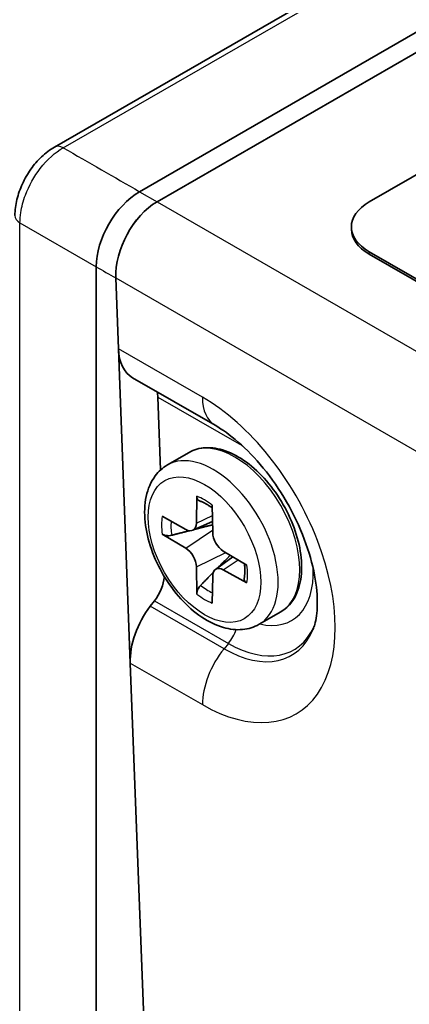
# Model space of a CAD drawing. Header units: millimetres. Extents: x 0 to 210, y 0 to 149.
# Drawn here: x 139.25 to 142.43, y 120.43 to 128.47 of the extents above; entities that cross this region are included whole.
import ezdxf

# ---------------------------------------------------------------- set-up
doc = ezdxf.new("R2010")
doc.units = ezdxf.units.MM
doc.header["$LTSCALE"] = 0.5
doc.layers.add('Sichtbar (ISO)', color=7, linetype='Continuous', lineweight=35)
doc.layers.add('Sichtbar schmal (ISO)', color=7, linetype='Continuous', lineweight=25)

msp = doc.modelspace()

# ---------------------------------------------------------------- linework, layer by layer
at = {"layer": 'Sichtbar (ISO)'}
for p, q in [((149.0506, 132.9046), (139.5381, 127.4268)), ((149.7785, 132.5598), (140.2326, 127.0626)), ((140.3757, 126.9801), (149.851, 132.4365)), ((142.1082, 126.9801), (149.8864, 131.4592)), ((141.9618, 126.756), (141.9618, 126.7765)), ((147.5883, 123.4171), (142.1082, 126.5729)), ((142.1082, 126.5525), (147.5883, 123.3967)), ((139.8791, 126.4502), (139.8791, 117.06)), ((140.038, 126.3586), (140.038, 126.359)), ((140.0599, 125.7811), (140.038, 126.3586)), ((140.1572, 123.2167), (140.0599, 125.7811)), ((140.1752, 125.5449), (140.8496, 125.1565)), ((140.4045, 124.7927), (140.3819, 125.3871)), ((140.4597, 124.8329), (140.6365, 124.9347)), ((140.7002, 124.5778), (140.6968, 124.3576)), ((140.8297, 124.2812), (140.8263, 124.5052)), ((140.61, 124.3073), (140.4179, 124.414)), ((140.6669, 124.3), (140.8283, 124.3712)), ((140.4179, 124.2682), (140.61, 124.1537)), ((141.1086, 124.0163), (140.9165, 124.1308)), ((140.8519, 123.98), (140.9948, 124.0841)), ((140.6968, 124.0033), (140.7002, 123.7793)), ((140.9165, 123.9772), (141.1086, 123.8705)), ((140.8263, 123.7067), (140.8297, 123.9268)), ((140.3202, 123.6804), (140.3547, 123.7249)), ((141.2082, 123.533), (141.385, 123.6348)), ((140.3736, 117.5099), (140.1572, 123.2167))]:
    msp.add_line(p, q, dxfattribs=at)
for centre, major_axis, ratio, start_param, end_param in [((140.0912, 126.714), (-3.4773, -6.0384), 0.578093, 3.160146, 6.264632), ((140.0205, 126.7547), (-3.4261, -5.9494), 0.578093, 3.955925, 5.468853), ((140.2326, 126.6538), (-0.2495, -0.4333), 0.578093, 3.925057, 5.495853), ((140.3916, 126.5621), (-0.2318, -0.4433), 0.60327, 3.900469, 5.470262), ((140.3916, 126.5626), (0.2321, 0.4429), 0.603302, 0.759951, 2.330747), ((142.4618, 126.7765), (-0.5, 0), 0.575862, 5.497787, 7.068583), ((142.4618, 126.756), (-0.5, 0), 0.575862, 0, 0.785398), ((140.4135, 125.9847), (-0.2318, -0.4433), 0.60327, 5.471265, 6.258597), ((140.2052, 125.2853), (-0.1159, -0.2217), 0.60327, 2.329672, 2.543368), ((140.6085, 124.4103), (0.0624, -0.1083), 0.578093, 5.517174, 7.053064), ((140.918, 124.2321), (-0.0624, 0.1083), 0.578093, 0.804785, 2.340675), ((140.6085, 124.0524), (0.0624, -0.1083), 0.578093, 0.804785, 2.340675), ((140.918, 123.8741), (-0.0624, 0.1083), 0.578093, 5.517174, 7.053064), ((140.2594, 123.855), (0.1159, 0.2217), 0.60327, 4.424068, 5.313014), ((140.5107, 123.4203), (0.2318, 0.4433), 0.60327, 1.282475, 2.329672)]:
    msp.add_ellipse(centre, major_axis=major_axis, ratio=ratio, start_param=start_param, end_param=end_param, dxfattribs=at)
for points, knots in [([(139.5381, 127.4268), (139.5005, 127.4052), (139.4656, 127.3783), (139.4012, 127.3171), (139.3716, 127.2826), (139.3188, 127.2079), (139.2959, 127.1683), (139.2575, 127.0852), (139.2423, 127.0424), (139.2213, 126.9556), (139.2154, 126.9114), (139.2154, 126.8681)], [0, 0, 0, 0, 0.0218814, 0.0218814, 0.0437628, 0.0437628, 0.0656442, 0.0656442, 0.0875257, 0.0875257, 0.1094071, 0.1094071, 0.1094071, 0.1094071]), ([(140.8496, 125.1565), (140.9084, 125.1227), (140.973, 125.0768), (141.107, 124.9602), (141.1766, 124.8884), (141.3108, 124.7241), (141.3751, 124.631), (141.4891, 124.4341), (141.5385, 124.3303), (141.6159, 124.1265), (141.6441, 124.0264), (141.6783, 123.8447), (141.685, 123.7626), (141.6824, 123.627), (141.6738, 123.5725), (141.6585, 123.5173), (141.6539, 123.5042), (141.6494, 123.4931)], [0, 0, 0, 0, 0.248989, 0.248989, 0.510962, 0.510962, 0.783137, 0.783137, 1.059055, 1.059055, 1.331354, 1.331354, 1.593045, 1.593045, 1.841188, 1.841188, 1.93673, 1.93673, 1.93673, 1.93673]), ([(140.6365, 124.9347), (140.6767, 124.9579), (140.7226, 124.9709), (140.8223, 124.9764), (140.8762, 124.9677), (140.9889, 124.9287), (141.0478, 124.8969), (141.1623, 124.8135), (141.2179, 124.7617), (141.32, 124.6442), (141.3665, 124.5785), (141.4459, 124.4398), (141.4789, 124.3667), (141.5284, 124.22), (141.5448, 124.1464), (141.5589, 124.0052), (141.5564, 123.9377), (141.5314, 123.8163), (141.509, 123.7621), (141.4515, 123.6835), (141.4206, 123.6553), (141.385, 123.6348)], [5.499721, 5.499721, 5.499721, 5.499721, 5.78345, 5.78345, 6.086683, 6.086683, 6.413901, 6.413901, 6.745156, 6.745156, 7.074619, 7.074619, 7.403236, 7.403236, 7.732736, 7.732736, 8.064008, 8.064008, 8.39083, 8.39083, 8.641314, 8.641314, 8.641314, 8.641314]), ([(141.2082, 123.533), (141.1675, 123.5095), (141.1215, 123.4955), (141.0227, 123.486), (140.9697, 123.4922), (140.857, 123.5246), (140.7975, 123.5538), (140.6803, 123.6324), (140.623, 123.6829), (140.518, 123.7984), (140.4704, 123.8632), (140.3888, 124.0009), (140.3548, 124.0736), (140.3034, 124.2209), (140.2861, 124.2955), (140.271, 124.4404), (140.2733, 124.5108), (140.3005, 124.6386), (140.3247, 124.6967), (140.388, 124.7807), (140.4214, 124.8108), (140.4597, 124.8329)], [2.358128, 2.358128, 2.358128, 2.358128, 2.615403, 2.615403, 2.897265, 2.897265, 3.224175, 3.224175, 3.567003, 3.567003, 3.907164, 3.907164, 4.245294, 4.245294, 4.585002, 4.585002, 4.927854, 4.927854, 5.258243, 5.258243, 5.499721, 5.499721, 5.499721, 5.499721]), ([(140.7218, 124.5399), (140.7199, 124.5405), (140.7181, 124.5413), (140.7116, 124.5451), (140.7069, 124.5504), (140.7016, 124.5618), (140.7001, 124.5701), (140.7002, 124.5778)], [0.05419747, 0.05419747, 0.05419747, 0.05419747, 0.05595717, 0.05595717, 0.06156138, 0.06156138, 0.06725817, 0.06725817, 0.06725817, 0.06725817]), ([(140.7218, 124.5399), (140.7289, 124.5375), (140.7363, 124.5346), (140.7513, 124.5281), (140.7589, 124.5244), (140.7744, 124.5162), (140.7823, 124.5117), (140.7982, 124.5019), (140.8062, 124.4965), (140.8184, 124.4878), (140.8225, 124.4848), (140.8267, 124.4816)], [6.0812403, 6.0812403, 6.0812403, 6.0812403, 6.1614048, 6.1614048, 6.2415693, 6.2415693, 6.3217338, 6.3217338, 6.4018983, 6.4018983, 6.4429324, 6.4429324, 6.4429324, 6.4429324]), ([(140.4953, 124.2594), (140.4879, 124.2575), (140.4793, 124.2563), (140.4625, 124.2556), (140.4515, 124.2566), (140.4341, 124.2605), (140.4247, 124.2642), (140.4179, 124.2682)], [0.05146374, 0.05146374, 0.05146374, 0.05146374, 0.05595717, 0.05595717, 0.06156138, 0.06156138, 0.06725817, 0.06725817, 0.06725817, 0.06725817]), ([(141.0884, 124.0283), (141.0891, 124.0231), (141.0897, 124.0179), (141.0911, 124.003), (141.0918, 123.9933), (141.0924, 123.9746), (141.0924, 123.9655), (141.0917, 123.9479), (141.0911, 123.9394), (141.0893, 123.9231), (141.0881, 123.9153), (141.0866, 123.9079)], [1.4107536, 1.4107536, 1.4107536, 1.4107536, 1.4520953, 1.4520953, 1.5322487, 1.5322487, 1.6124021, 1.6124021, 1.6925555, 1.6925555, 1.7727088, 1.7727088, 1.7727088, 1.7727088]), ([(141.1086, 123.8705), (141.1018, 123.8742), (141.0955, 123.8797), (141.0883, 123.8899), (141.086, 123.8966), (141.086, 123.9041), (141.0862, 123.906), (141.0866, 123.9079)], [0.02255835, 0.02255835, 0.02255835, 0.02255835, 0.02825515, 0.02825515, 0.03385935, 0.03385935, 0.03557914, 0.03557914, 0.03557914, 0.03557914]), ([(140.7002, 123.7793), (140.7001, 123.7871), (140.7016, 123.7972), (140.7069, 123.8142), (140.7116, 123.8242), (140.7206, 123.8384), (140.7259, 123.8452), (140.7313, 123.8507)], [0.02255835, 0.02255835, 0.02255835, 0.02255835, 0.02825515, 0.02825515, 0.03385935, 0.03385935, 0.03835278, 0.03835278, 0.03835278, 0.03835278])]:
    msp.add_open_spline(points, degree=3, knots=knots, dxfattribs=at)
for points, weights in [([(140.4953, 124.2594), (140.5742, 124.2797), (140.6403, 124.2967)], [1.00901411123, 1.02491963911, 1.03310436021]), ([(140.6858, 124.3083), (140.7653, 124.3287), (140.8287, 124.345)], [1.03798604462, 1.04504029679, 1.03898130612]), ([(140.9729, 124.0972), (140.9286, 124.0519), (140.8735, 123.9958)], [1.03889042558, 1.04485033074, 1.03852130812]), ([(140.8347, 123.9562), (140.7875, 123.908), (140.7313, 123.8507)], [1.03286765246, 1.02469118735, 1.00901411124])]:
    msp.add_rational_spline(points, weights, degree=2, dxfattribs=at)
at = {"layer": 'Sichtbar schmal (ISO)'}
for p, q in [((139.6102, 127.421), (149.1226, 132.8988)), ((140.2326, 127.0626), (140.3757, 126.9801)), ((140.3757, 126.9801), (148.3262, 122.4017)), ((139.2566, 115.7911), (139.2566, 126.8086)), ((139.2566, 126.8086), (139.8791, 126.4502)), ((142.1082, 126.5525), (142.1082, 126.5729)), ((140.038, 126.3586), (147.9754, 121.7877)), ((140.7456, 125.3862), (140.0599, 125.7811)), ((140.3819, 125.3871), (141.0461, 125.0047)), ((140.6968, 124.3576), (140.8276, 124.4206)), ((140.61, 124.1537), (140.8294, 124.3018)), ((140.6968, 124.0033), (140.9359, 124.1192)), ((140.9165, 123.9772), (141.0369, 124.059)), ((140.3547, 123.7249), (140.9577, 123.3777)), ((140.9224, 123.3337), (140.3202, 123.6804)), ((140.9577, 123.3777), (140.9224, 123.3337)), ((140.1572, 123.2167), (140.7456, 122.8779))]:
    msp.add_line(p, q, dxfattribs=at)
for centre, major_axis, ratio, start_param, end_param in [((139.6129, 127.2968), (-0.0749, 0.13), 0.578093, 5.525901, 6.283185), ((139.3654, 126.8681), (-0.15, 0), 0.575862, 0, 0.759218), ((141.0991, 125.5898), (-0.2495, -0.4333), 0.578093, 5.495853, 6.283185), ((140.7456, 124.1321), (0.7655, -1.3294), 0.578093, 5.499721, 8.641314), ((141.0107, 124.2847), (-0.3743, 0.6499), 0.578093, 3.141593, 6.283185), ((140.8693, 124.9029), (-0.1248, -0.2166), 0.578093, 2.354261, 2.396773), ((141.0461, 124.3051), (0.427, -0.7415), 0.578093, 2.311782, 2.358128), ((140.834, 124.183), (0.3743, -0.6499), 0.578093, 0, 3.141593), ((140.7633, 124.1422), (-0.2477, 0.4302), 0.578093, 5.319107, 5.680335), ((140.7633, 124.1422), (0.2477, -0.4302), 0.578093, 3.748311, 4.109538), ((140.7926, 124.1591), (-0.2142, 0.372), 0.578093, 0.671527, 0.990746), ((140.7633, 124.1422), (-0.2477, 0.4302), 0.578093, 3.748311, 4.109538), ((141.0461, 124.3051), (0.427, -0.7415), 0.578093, 5.780961, 7.112996), ((140.7926, 124.1591), (-0.2142, 0.372), 0.578093, 2.154714, 2.47355), ((140.7633, 124.1422), (0.2477, -0.4302), 0.578093, 5.319107, 5.680335), ((140.9224, 124.2338), (0.5495, -0.9541), 0.578093, 5.499721, 6.704584), ((140.9577, 124.2542), (0.535, -0.9291), 0.578093, 5.499721, 6.670053), ((140.8693, 123.5038), (0.1248, 0.2166), 0.578093, 4.448656, 4.971798), ((141.0991, 123.0815), (-0.2495, -0.4333), 0.578093, 4.448656, 5.495853)]:
    msp.add_ellipse(centre, major_axis=major_axis, ratio=ratio, start_param=start_param, end_param=end_param, dxfattribs=at)
msp.add_ellipse((140.7633, 124.1422), major_axis=(0.3244, -0.5633), ratio=0.578093, dxfattribs=at)
msp.add_open_spline([(139.2566, 126.8086), (139.2564, 126.8353), (139.2586, 126.8636), (139.27, 126.9392), (139.2827, 126.9871), (139.3297, 127.1118), (139.3718, 127.1871), (139.4786, 127.3249), (139.5443, 127.3836), (139.6102, 127.421)], degree=3, knots=[-0.1094071, -0.1094071, -0.1094071, -0.1094071, -0.0957312, -0.0957312, -0.0738498, -0.0738498, -0.0388395, -0.0388395, 0, 0, 0, 0], dxfattribs=at)
for points in [[(139.6102, 127.421), (139.8176, 127.3015), (140.0251, 127.1821), (140.2326, 127.0626)], [(139.8791, 126.4502), (139.932, 126.4198), (139.985, 126.3894), (140.038, 126.359)]]:
    msp.add_open_spline(points, degree=3, dxfattribs=at)

doc.saveas('drawing.dxf')
